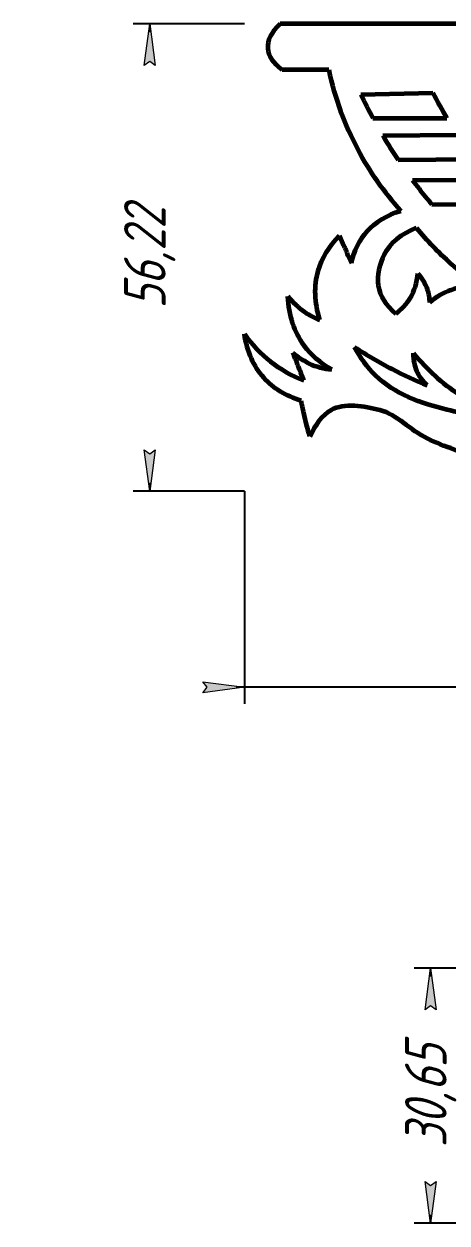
# Model space of a CAD drawing. Header units: millimetres. Extents: x -307 to 244, y -161 to 331.
# Drawn here: x -185.8 to -134.9, y -161.3 to -17.1 of the extents above; entities that cross this region are included whole.
import ezdxf

# ---------------------------------------------------------------- set-up
doc = ezdxf.new("R2010")
doc.units = ezdxf.units.MM
doc.linetypes.add('K5LT32772', pattern=[0])
doc.linetypes.add('K5LT_THIN', pattern=[0])
doc.styles.add('KDIMTEXTSTYLE', font='GOST_AU.SHX', dxfattribs={"width": 0.96, "oblique": 15, "height": 5})
doc.dimstyles.new('KDIMSTYLE (1.00)', dxfattribs={"dimtxt": 5, "dimasz": 1, "dimexe": 2, "dimexo": 0, "dimgap": 1, "dimtad": 1, "dimtxsty": 'KDIMTEXTSTYLE', "dimsah": 1, "dimcen": 0, "dimdle": 1, "dimadec": 0, "dimazin": 0, "dimtfac": 0.667, "dimtmove": 0, "dimatfit": 3, "dimfxl": 1, "dimtvp": 1, "dimtolj": 1, "dimtzin": 0, "dimarcsym": 0})

# ---------------------------------------------------------------- blocks, each defined once
blk = doc.blocks.new('KDIMARROW_01')
blk.add_hatch(color=0).paths.add_polyline_path([(0, 0), (-5, 0.658262491226197), (-4.5, 6e-16), (-5, -0.6582624912261956)])
at = {"color": 0, "linetype": 'K5LT_THIN', "lineweight": 18}
for p, q in [((-4.5, 6e-16), (-5, 0.658262491226197)), ((-5, 0.658262491226197), (0, 0)), ((0, 0), (-5, -0.6582624912261956)), ((-5, -0.6582624912261956), (-4.5, 6e-16)), ((0, 0), (-1, 0))]:
    blk.add_line(p, q, dxfattribs=at)

msp = doc.modelspace()

# ---------------------------------------------------------------- linework, layer by layer
at = {"color": 30, "linetype": 'K5LT32772', "lineweight": 60, "true_color": 0xff8000}
for p, q in [((-41.00032977843066, -17.06032002640276), (-155.0003297784307, -17.06032002640276)), ((-149.1492772374711, -22.57247214708082), (-154.7540314260695, -22.57247214708079)), ((-145.2740889022192, -25.55667865736712), (-136.6081061875048, -25.35156664045078)), ((-143.8181224086995, -28.41297546621468), (-134.9068614243547, -28.40189592416183)), ((-142.6458510483504, -30.47940398134236), (-133.6822258453837, -30.39805367510206)), ((-140.7858617187547, -33.41965080090176), (-131.69608490958, -33.34435445561297)), ((-139.0454220971497, -35.86689850114439), (-129.8377297853825, -35.82871003418234)), ((-136.7239815151687, -38.76712380048519), (-127.4554334134173, -38.69693364214467))]:
    msp.add_line(p, q, dxfattribs=at)
for points, knots in [([(-155.0003297784307, -17.06032002640276), (-156.0745452960763, -18.08088075098749), (-156.5720672131138, -19.06445422429132), (-156.4928955295432, -20.01104044631424), (-156.4187718609363, -20.89727199103672), (-155.8391504931117, -21.75108255795891), (-154.7540314260695, -22.57247214708079)], [0, 0, 0, 0, 1, 1, 1, 2, 2, 2, 2]), ([(-149.1492772374711, -22.57247214708084), (-148.4024976702846, -25.9886218998177), (-147.2346657356092, -29.18834804503584), (-145.6457814334447, -32.17165058273542), (-144.2471867838478, -34.797663667308), (-142.5223535753865, -37.25598804787887), (-140.471281808061, -39.54662372444801)], [0, 0, 0, 0, 1, 1, 1, 2, 2, 2, 2]), ([(-139.0454220979238, -35.8668985001124), (-138.5375802499324, -36.54399917009394), (-138.0157169704242, -37.20949956083854), (-137.4798322593991, -37.86339967234616), (-137.2309074339068, -38.1671440557885), (-136.97895718583, -38.46838543183489), (-136.7239815151687, -38.76712380048522)], [0, 0, 0, 0, 1, 1, 1, 2, 2, 2, 2]), ([(-146.4195302986341, -45.85381824462482), (-146.066968275669, -44.31552534594533), (-145.4345395568436, -43.03357524021834), (-144.5222441421582, -42.00796792744381), (-143.513853721021, -40.87433010201778), (-142.1635329429885, -40.05388203435251), (-140.471281808061, -39.54662372444801)], [0, 0, 0, 0, 1, 1, 1, 2, 2, 2, 2]), ([(-138.5903506002725, -41.60194815535982), (-140.4421300370943, -42.34001226784926), (-141.7359499483841, -43.40830393772157), (-142.4718103341418, -44.80682316497672), (-143.0282459475538, -45.86434157356015), (-143.3897469506823, -47.38186758901975), (-143.1840047807234, -48.54584400952973), (-142.9687491980099, -49.76364210464885), (-142.2684246588714, -50.89128331173626), (-141.0830311633079, -51.92876763079198)], [0, 0, 0, 0, 1, 1, 1, 2, 2, 2, 3, 3, 3, 3]), ([(-138.5903506002725, -41.60194815535982), (-137.3074858241644, -43.12880946199502), (-135.9305765607734, -44.55319835515809), (-134.4596228100997, -45.875114834849), (-133.425906164273, -46.80409514359297), (-132.3457445869577, -47.68246829437686), (-131.2191380781537, -48.51023428720066)], [0, 0, 0, 0, 1, 1, 1, 2, 2, 2, 2]), ([(-150.214102611586, -52.67379280709238), (-150.8705543983407, -50.55564771367187), (-150.9389250706461, -48.58999088489048), (-150.4192146285023, -46.77682232074824), (-149.9815809666648, -45.25000366576595), (-149.1269475628469, -43.83131221542808), (-147.8553144170484, -42.52074796973466)], [0, 0, 0, 0, 1, 1, 1, 2, 2, 2, 2]), ([(-141.0830311633079, -51.92876763079198), (-140.3537816535182, -51.38514700229615), (-139.7721561888099, -50.75604190781581), (-139.3381547691831, -50.04145234735094), (-138.8151847954262, -49.18037478681072), (-138.5065672019076, -48.19517246903959), (-138.4123019886271, -47.08584539403759)], [0, 0, 0, 0, 1, 1, 1, 2, 2, 2, 2]), ([(-138.4123019886271, -47.08584539403759), (-137.8786953544378, -47.65903720147844), (-137.4988583162609, -48.28814229595878), (-137.2727908740967, -48.97316067747863), (-137.1064982498509, -49.47705236231826), (-137.0234088977498, -50.0111981972544), (-137.0235228177932, -50.57559818228708)], [0, 0, 0, 0, 1, 1, 1, 2, 2, 2, 2]), ([(-131.2191380781537, -48.51023428720066), (-132.3539467226728, -48.51737035382081), (-133.422238392545, -48.7072888729092), (-134.4240130877706, -49.07998984446587), (-135.3469793398679, -49.42337086667592), (-136.2134825832088, -49.92190697928299), (-137.0235228177932, -50.57559818228708)], [0, 0, 0, 0, 1, 1, 1, 2, 2, 2, 2]), ([(-148.7737592222114, -58.6542343048059), (-150.1569067567834, -57.86581238725529), (-151.2694499387336, -56.89789197259904), (-152.1113887680619, -55.75047306083715), (-153.3026077844443, -54.12704487361611), (-153.952129171346, -52.14429537675838), (-154.059952928767, -49.80222457026395)], [0, 0, 0, 0, 1, 1, 1, 2, 2, 2, 2]), ([(-154.059952928767, -49.80222457026395), (-153.4764421755767, -50.55048144059418), (-152.8098281205986, -51.18291015941949), (-152.0601107638329, -51.69951072673987), (-151.4924225231401, -52.09068223231654), (-150.8770864723911, -52.41544292576737), (-150.214102611586, -52.67379280709238)], [0, 0, 0, 0, 1, 1, 1, 2, 2, 2, 2]), ([(-152.4657756734126, -62.40778436352718), (-154.3382218455771, -61.8119533598107), (-155.8355396285643, -60.88894924701037), (-156.9577290223742, -59.63877202512623), (-158.1880841383957, -58.26809257532616), (-158.9675098336493, -56.50412915975224), (-159.296006108135, -54.34688177840442)], [0, 0, 0, 0, 1, 1, 1, 2, 2, 2, 2]), ([(-159.296006108135, -54.34688177840442), (-158.388427855358, -55.63083935090469), (-157.3423565275176, -56.73844428626506), (-156.1577921246139, -57.66969658448556), (-154.9649899652879, -58.60742504354761), (-153.6317618023541, -59.36633953629453), (-152.1581076358125, -59.94644006272634)], [0, 0, 0, 0, 1, 1, 1, 2, 2, 2, 2]), ([(-128.1275296365563, -64.16576099548627), (-130.4707069044546, -64.25376028736173), (-132.7259893186295, -64.02823204594424), (-134.8933768790808, -63.48917627123382), (-137.9395097778758, -62.73156579141317), (-141.3155064302692, -61.55492745051748), (-143.5109296827173, -59.35844848106098), (-144.4877299638565, -58.38117848426694), (-145.3304933923113, -57.24166736973649), (-146.0392199680817, -55.93991513746963)], [0, 0, 0, 0, 1, 1, 1, 2, 2, 2, 3, 3, 3, 3]), ([(-146.0392199680817, -55.93991513746963), (-144.5720518621503, -56.89566720877951), (-143.064573616886, -57.7740403595634), (-141.516785232289, -58.57503458982129), (-140.1363315117656, -59.28943164582782), (-138.7238125260456, -59.94227655519421), (-137.2792282751289, -60.5335693179205)], [0, 0, 0, 0, 1, 1, 1, 2, 2, 2, 2]), ([(-153.450313393733, -56.6236252566452), (-152.8400644192096, -57.15664828202574), (-152.183705938996, -57.58738353466589), (-151.4812379530923, -57.91583101456564), (-150.6442110986591, -58.30719313563552), (-149.7417181883655, -58.55332756571559), (-148.7737592222114, -58.6542343048059)], [0, 0, 0, 0, 1, 1, 1, 2, 2, 2, 2]), ([(-137.2792282751289, -60.5335693179205), (-137.8369115196427, -60.02490447150817), (-138.2523582801486, -59.45514891424293), (-138.5255685566466, -58.82430264612481), (-138.8061125900906, -58.17652263283421), (-138.9366815719639, -57.46432818625269), (-138.9172755022664, -56.68771930638025)], [0, 0, 0, 0, 1, 1, 1, 2, 2, 2, 2]), ([(-138.9172755022664, -56.68771930638025), (-137.3092977435325, -58.66657587494237), (-135.4813319973065, -60.3164930095229), (-133.4333782635887, -61.63747071012185), (-131.8040122986761, -62.68844958250924), (-130.0353960896653, -63.53121301096405), (-128.1275296365563, -64.16576099548627)], [0, 0, 0, 0, 1, 1, 1, 2, 2, 2, 2]), ([(-151.4059172878213, -66.71366500521074), (-151.690775027499, -65.77872584422732), (-151.9415051434961, -64.83570115715963), (-152.1581076358125, -63.8845909440077), (-152.2697262378327, -63.39446919506665), (-152.372282250366, -62.90220033490647), (-152.4657756734126, -62.40778436352718)], [0, 0, 0, 0, 1, 1, 1, 2, 2, 2, 2]), ([(-130.6579272484663, -69.2850199942701), (-132.9616555350417, -68.71401776289773), (-135.1659068184566, -67.93117240725991), (-137.2706810987109, -66.93648392735668), (-139.2723725834186, -65.99051101290306), (-140.9273781175079, -64.05504871813395), (-143.0058404566811, -63.52376241110687), (-144.8271851532086, -63.05819924962742), (-147.3353456843062, -62.62756365517592), (-148.8539952125382, -63.52376241110687), (-149.9148062964352, -64.14977753572418), (-150.7654469881962, -65.21307840042547), (-151.4059172878213, -66.71366500521074)], [0, 0, 0, 0, 1, 1, 1, 2, 2, 2, 3, 3, 3, 4, 4, 4, 4])]:
    msp.add_open_spline(points, degree=3, knots=knots, dxfattribs=at)
for points in [[(-145.2740889022192, -25.55667865736712), (-144.8101056734739, -26.5264318262534), (-144.3247835089677, -27.47853076253526), (-143.8181224087006, -28.4129754662126)], [(-136.6081061875048, -25.35156664045078), (-136.0632486786428, -26.38728524183185), (-135.4961670909265, -27.40406166973474), (-134.906861424356, -28.40189592415953)], [(-142.6458510484516, -30.47940398117174), (-142.0518150531231, -31.48096397902501), (-141.4318186098922, -32.46104625226627), (-140.7858617187589, -33.4196508008956)], [(-147.8553144170484, -42.52074796973466), (-146.8981250047722, -44.74279481966144), (-147.3767197109103, -43.63177139469803), (-146.4195302986341, -45.85381824462482)], [(-152.1581076358125, -59.94644006272634), (-153.0195781410928, -57.73123019200557), (-152.5888428884527, -58.83883512736597), (-153.450313393733, -56.6236252566452)]]:
    msp.add_open_spline(points, degree=3, dxfattribs=at)

# ---------------------------------------------------------------- dimensions: what is measured, and where the dimension line sits
at = {"color": 7}
for base, p1, p2, location in [((-170.7087220530743, -17.06032002640276), (-159.296006108135, -73.2850199942701), (-159.296006108135, -17.06032002640276), (-170.7087220530743, -45.17267001033643)), ((-136.8704987202275, -130.6870633448746), (-128.311156302162, -161.3382830364667), (-128.311156302162, -130.6870633448746), (-136.8704987202275, -146.0126731906706))]:
    msp.add_linear_dim(base=base, p1=p1, p2=p2, angle=90, location=location, dimstyle='KDIMSTYLE (1.00)', override={"dimexo": 0, "dimpost": '\\H5.0;\\W0.965;\\Q15;<>', "dimblk1": 'KDIMARROW_01', "dimblk2": 'KDIMARROW_01', "dimse1": 0, "dimse2": 0, "dimclrt": 7, "dimtolj": 1}, dxfattribs=at).render()
msp.add_linear_dim(base=(-159.296006108135, -96.86733502861019), p1=(77.29534655127365, -73.2850199942701), p2=(-159.296006108135, -73.2850199942701), location=(-41.00032977843065, -96.86733502861019), dimstyle='KDIMSTYLE (1.00)', override={"dimexo": 0, "dimpost": '\\H5.0;\\W0.965;\\Q15;<>', "dimblk1": 'KDIMARROW_01', "dimblk2": 'KDIMARROW_01', "dimse1": 0, "dimse2": 0, "dimclrt": 7, "dimtolj": 1}, dxfattribs=at).render()

doc.saveas('drawing.dxf')
